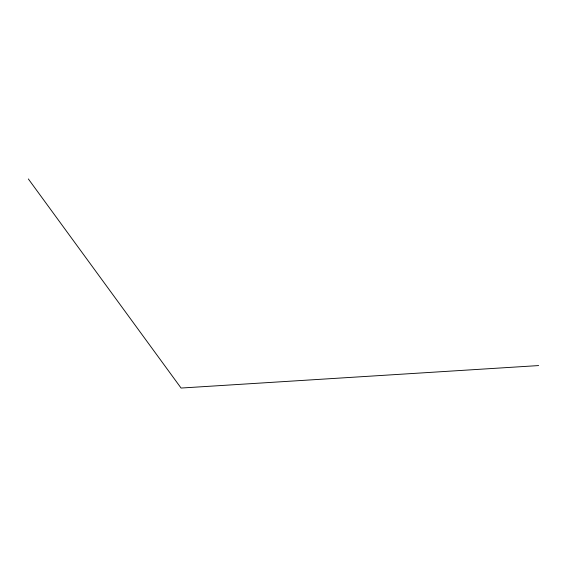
<?xml version="1.0" encoding="UTF-8"?>
<svg xmlns="http://www.w3.org/2000/svg" width="567" height="567" viewBox="0 0 567 567"><rect width="100%" height="100%" fill="white"/><g stroke="black" fill="none" stroke-linecap="round" stroke-linejoin="round"><path stroke-width="0.85" d="M538.65 365.573L181.071 388.048L28.35 178.952"/></g></svg>
